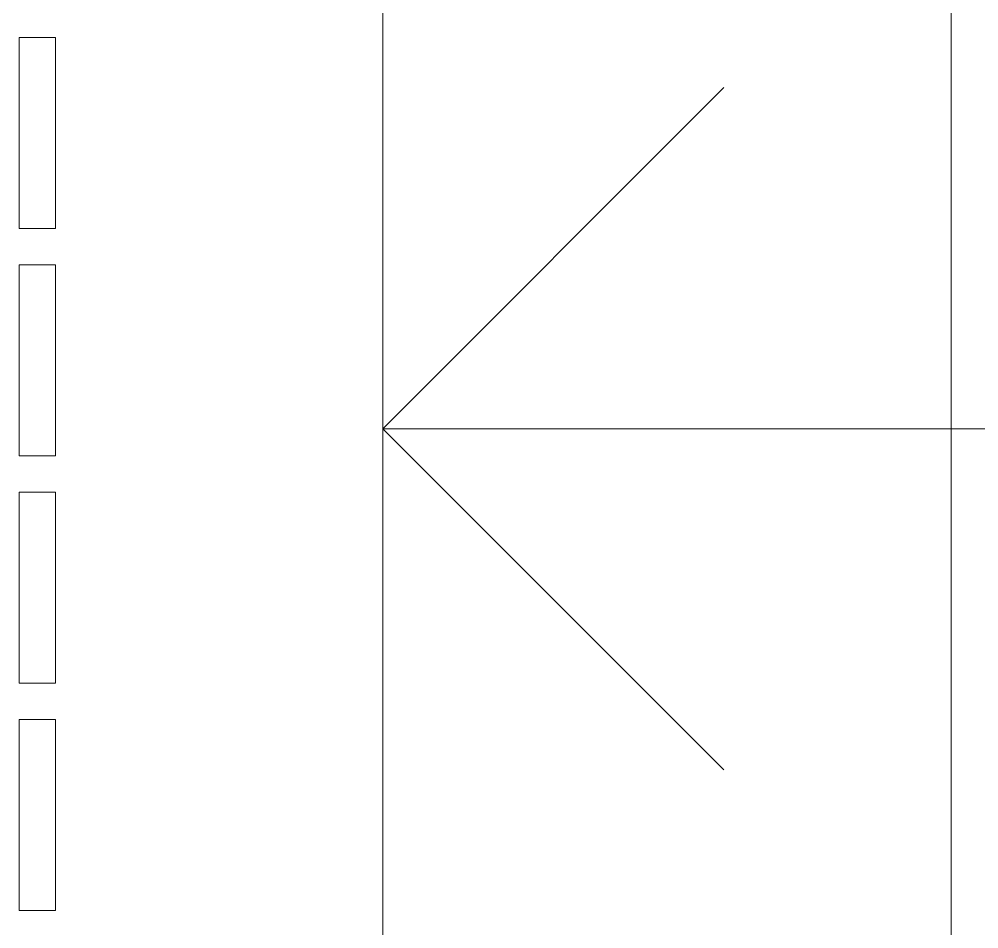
# Model space of a CAD drawing. Header units: millimetres. Extents: x -546 to 1681, y -650 to 1730.
# Drawn here: x 638.621 to 642.842, y 500.698 to 504.698 of the extents above; entities that cross this region are included whole.
import ezdxf

# ---------------------------------------------------------------- set-up
doc = ezdxf.new("R2010")
doc.units = ezdxf.units.MM

msp = doc.modelspace()

# ---------------------------------------------------------------- linework, layer by layer
at = {"color": 7, "lineweight": 0}
for points in [[(640.221, 496.1345), (640.221, 508.5575)], [(640.221, 496.1345), (640.221, 508.5575)], [(642.721, 496.1345), (642.721, 508.5575)], [(642.721, 496.1345), (642.721, 508.5575)], [(638.621, 504.6175), (638.781, 504.6175)], [(638.621, 503.7775), (638.621, 504.6175)], [(638.781, 504.6175), (638.781, 503.7775)], [(640.221, 502.8965), (641.721, 504.3965)], [(638.781, 503.7775), (638.621, 503.7775)], [(638.621, 503.6175), (638.781, 503.6175)], [(638.621, 502.7775), (638.621, 503.6175)], [(638.781, 503.6175), (638.781, 502.7775)], [(642.721, 502.8965), (640.221, 502.8965)], [(640.221, 502.8965), (641.721, 501.3965)], [(645.221, 502.8965), (642.721, 502.8965)], [(638.781, 502.7775), (638.621, 502.7775)], [(638.621, 502.6175), (638.781, 502.6175)], [(638.621, 501.7775), (638.621, 502.6175)], [(638.781, 502.6175), (638.781, 501.7775)], [(638.781, 501.7775), (638.621, 501.7775)], [(638.621, 501.6175), (638.781, 501.6175)], [(638.621, 500.7775), (638.621, 501.6175)], [(638.781, 501.6175), (638.781, 500.7775)], [(638.781, 500.7775), (638.621, 500.7775)]]:
    msp.add_lwpolyline(points, dxfattribs=at)

doc.saveas('drawing.dxf')
